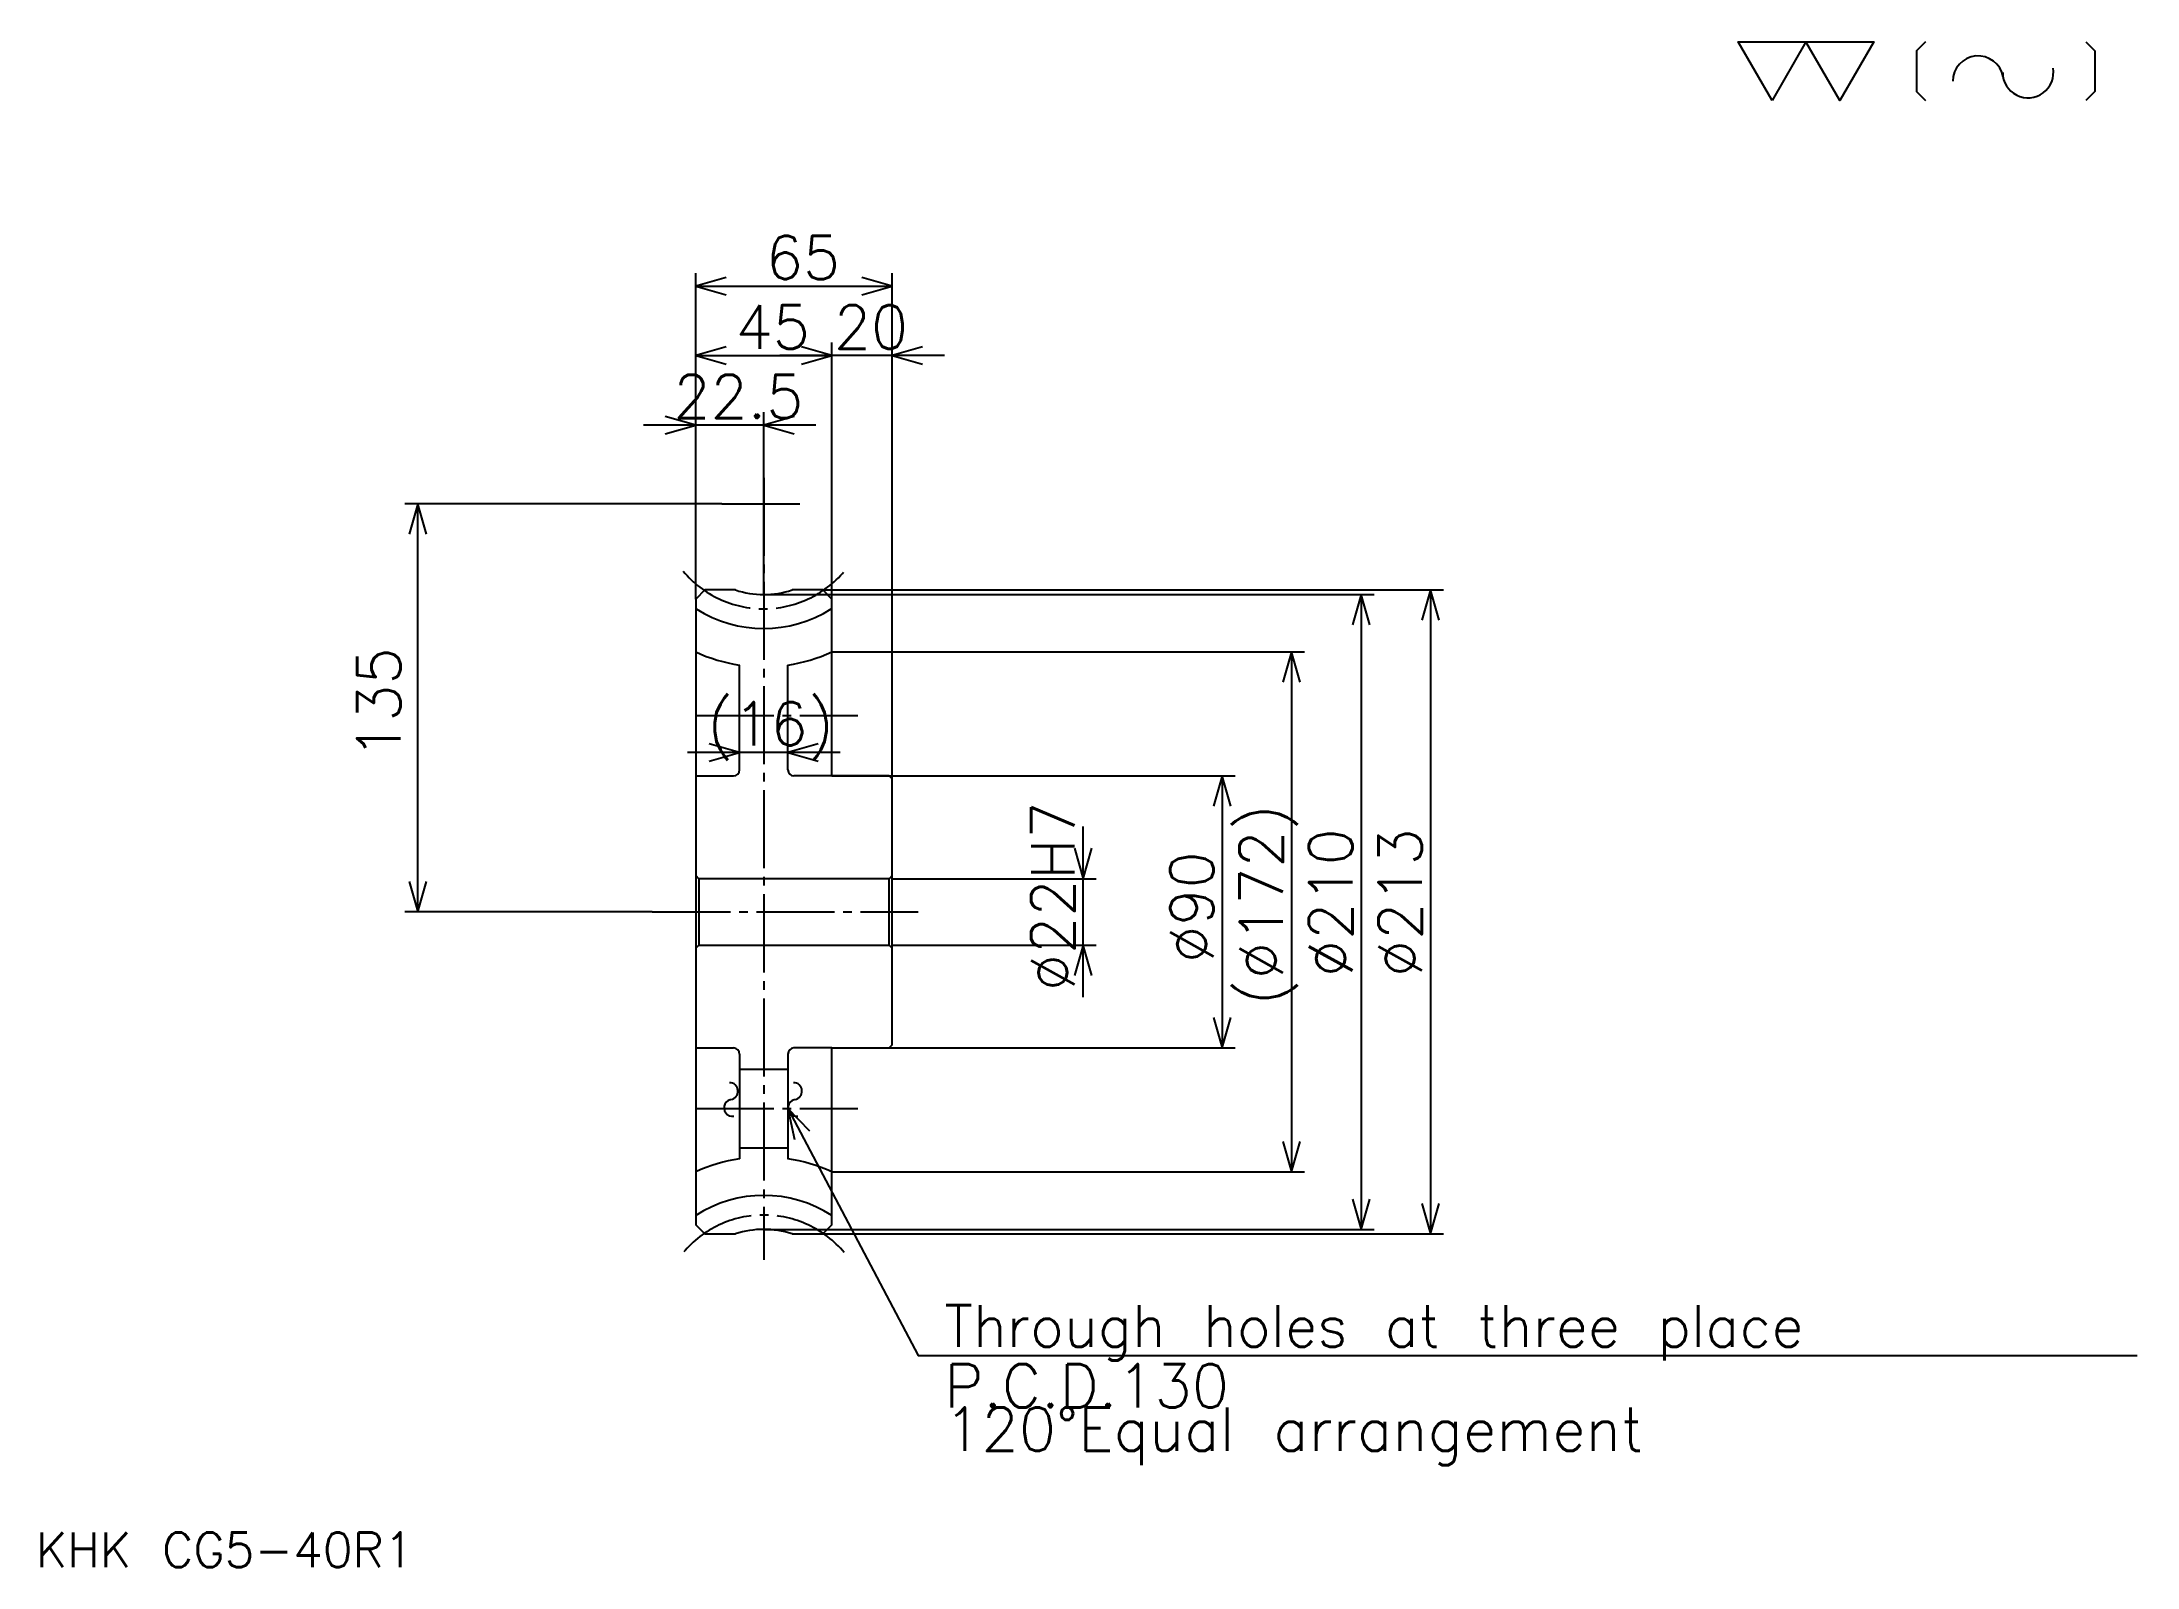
# Model space of a CAD drawing. Extents: x 31 to 723, y 32 to 536.
import ezdxf

# ---------------------------------------------------------------- set-up
doc = ezdxf.new("R2010")
doc.units = 0
doc.linetypes.add('DASHDOT', pattern=[34.444443, 25.833333, -2.87037, 2.87037, -2.87037])
doc.layers.get('0').update_dxf_attribs({"linetype": 'CONTINUOUS'})
doc.layers.add('DASHDOT', color=6, linetype='DASHDOT')
doc.styles.add('KANJI', font='TXT', dxfattribs={"bigfont": 'BIGFONT'})

msp = doc.modelspace()

# ---------------------------------------------------------------- linework, layer by layer
at = {"color": 5}
for p, q in [((246.851868, 354.787048), (246.851868, 459.555542)), ((311.851868, 354.787048), (311.851868, 459.555542)), ((246.851868, 455.25), (311.851868, 455.25)), ((291.851868, 354.787048), (291.851868, 436.59259)), ((246.851868, 432.287048), (291.851868, 432.287048)), ((329.074097, 432.287048), (274.629639, 432.287048)), ((286.574097, 409.324097), (229.629639, 409.324097)), ((246.851868, 354.787048), (246.851868, 413.629639)), ((269.351868, 383.287048), (269.351868, 413.629639)), ((255.462982, 383.287048), (150.694458, 383.287048)), ((155.000015, 248.287048), (155.000015, 383.287048)), ((269.351868, 353.287048), (269.351868, 383.287048)), ((246.851868, 351.787048), (246.851868, 354.787048)), ((288.851868, 354.787048), (311.851868, 354.787048)), ((291.851868, 351.787048), (291.851868, 354.787048)), ((311.851868, 354.787048), (494.120392, 354.787048)), ((311.851868, 292.287048), (311.851868, 354.787048)), ((489.814819, 354.787048), (489.814819, 141.787048)), ((269.351868, 353.287048), (311.851868, 353.287048)), ((311.851868, 353.287048), (471.15741, 353.287048)), ((466.851868, 353.287048), (466.851868, 143.287048)), ((291.851868, 334.287048), (311.851868, 334.287048)), ((311.851868, 334.287048), (448.194458, 334.287048)), ((443.888916, 334.287048), (443.888916, 162.287048)), ((294.574097, 301.027802), (244.129639, 301.027802)), ((291.851868, 293.287048), (311.851868, 293.287048)), ((311.851868, 293.287048), (425.231506, 293.287048)), ((420.925934, 293.287048), (420.925934, 203.287048)), ((375, 220.064819), (375, 276.509277)), ((311.851868, 259.287048), (379.305573, 259.287048)), ((232.500015, 248.287048), (150.694458, 248.287048)), ((311.851868, 237.287048), (379.305573, 237.287048)), ((291.851868, 203.287048), (311.851868, 203.287048)), ((311.851868, 203.287048), (425.231506, 203.287048)), ((291.851868, 162.287048), (311.851868, 162.287048)), ((311.851868, 162.287048), (448.194458, 162.287048)), ((269.351868, 143.287048), (311.851868, 143.287048)), ((288.851868, 141.787048), (311.851868, 141.787048)), ((311.851868, 143.287048), (471.15741, 143.287048)), ((311.851868, 141.787048), (494.120392, 141.787048))]:
    msp.add_line(p, q, dxfattribs=at)
at = {"color": 4}
for p, q in [((261.351868, 295.287048), (261.351868, 329.963806)), ((277.351868, 295.287048), (277.351868, 329.963806)), ((291.851868, 293.287048), (279.351868, 293.287048)), ((311.851868, 260.287048), (310.851868, 259.287048)), ((246.851868, 236.287048), (247.851868, 237.287048)), ((311.851868, 236.287048), (310.851868, 237.287048)), ((261.351868, 201.287048), (261.351868, 166.610275)), ((277.351868, 201.287048), (277.351868, 166.610275)), ((291.851868, 203.287048), (279.351868, 203.287048)), ((261.351868, 196.287048), (277.351868, 196.287048)), ((261.351868, 170.287048), (277.351868, 170.287048))]:
    msp.add_line(p, q, dxfattribs=at)
at = {"color": 7}
for points in [[(602.777771, 516.666687), (591.583313, 536.070374), (636.361084, 536.070374), (625.166687, 516.666687), (613.972229, 536.070374), (602.777771, 516.666687)], [(653.52594, 536.070374), (650.54071, 533.085205), (650.54071, 519.651855), (653.52594, 516.666687)], [(706.512939, 536.070374), (709.498169, 533.085205), (709.498169, 519.651855), (706.512939, 516.666687)]]:
    msp.add_lwpolyline(points, dxfattribs=at)
at = {"color": 5}
for points in [[(256.898163, 458.120361), (246.851868, 455.25), (256.898163, 452.379639)], [(301.805573, 452.379639), (311.851868, 455.25), (301.805573, 458.120361)], [(256.898163, 435.15741), (246.851868, 432.287048), (256.898163, 429.416687)], [(281.805573, 429.416687), (291.851868, 432.287048), (281.805573, 435.15741)], [(281.805573, 429.416687), (291.851868, 432.287048), (281.805573, 435.15741)], [(321.898163, 435.15741), (311.851868, 432.287048), (321.898163, 429.416687)], [(236.805573, 406.453705), (246.851868, 409.324097), (236.805573, 412.194458)], [(279.398163, 412.194458), (269.351868, 409.324097), (279.398163, 406.453705)], [(157.870392, 373.240753), (155.000015, 383.287048), (152.129639, 373.240753)], [(492.685211, 344.740753), (489.814819, 354.787048), (486.944458, 344.740753)], [(469.722229, 343.240753), (466.851868, 353.287048), (463.981506, 343.240753)], [(446.759277, 324.240753), (443.888916, 334.287048), (441.018524, 324.240753)], [(251.305573, 298.15741), (261.351868, 301.027802), (251.305573, 303.898163)], [(287.398163, 303.898163), (277.351868, 301.027802), (287.398163, 298.15741)], [(423.796326, 283.240753), (420.925934, 293.287048), (418.055542, 283.240753)], [(372.129639, 269.333344), (375, 259.287048), (377.870392, 269.333344)], [(152.129639, 258.333344), (155.000015, 248.287048), (157.870392, 258.333344)], [(377.870392, 227.240753), (375, 237.287048), (372.129639, 227.240753)], [(418.055542, 213.333344), (420.925934, 203.287048), (423.796326, 213.333344)], [(277.351868, 183.287048), (320.462982, 101.601868), (723.463013, 101.601868)], [(284.579529, 175.741989), (277.351868, 183.287048), (279.502502, 173.062469)], [(441.018524, 172.333344), (443.888916, 162.287048), (446.759277, 172.333344)], [(463.981506, 153.333344), (466.851868, 143.287048), (469.722229, 153.333344)], [(486.944458, 151.833344), (489.814819, 141.787048), (492.685211, 151.833344)]]:
    msp.add_lwpolyline(points, dxfattribs=at)
at = {"color": 4}
for points in [[(259.984375, 354.787048), (249.851868, 354.787048), (246.851868, 351.787048), (246.851868, 236.287048)], [(278.71936, 141.787048), (288.851868, 141.787048), (291.851868, 144.787048), (291.851868, 203.287048), (310.851868, 203.287048), (311.851868, 204.287048), (311.851868, 292.287048), (310.851868, 293.287048), (291.851868, 293.287048), (291.851868, 351.787048), (288.851868, 354.787048), (278.71936, 354.787048)], [(246.851868, 293.287048), (259.351868, 293.287048)], [(246.851868, 260.287048), (247.851868, 259.287048), (247.851868, 237.287048), (310.851868, 237.287048), (310.851868, 259.287048), (247.851868, 259.287048)], [(246.851868, 236.287048), (246.851868, 144.787048), (249.851868, 141.787048), (259.984375, 141.787048)], [(246.851868, 203.287048), (259.351868, 203.287048)]]:
    msp.add_lwpolyline(points, dxfattribs=at)
at = {"color": 7}
for centre, radius, start, end in [((670.877319, 523.044861), 8.395833, 10, 180), ((687.413879, 525.960693), 8.395833, 180, 10), ((258.038574, 189.006958), 2.798611, 280, 90), ((279.205261, 189.006958), 2.798611, 280, 90), ((259.010529, 183.494766), 2.798611, 90, 280), ((280.177185, 183.494766), 2.798611, 90, 280)]:
    msp.add_arc(centre, radius, start, end, dxfattribs=at)
at = {"color": 4}
for centre, radius, start, end in [((269.351868, 383.287048), 30, 251.805126377, 288.194870959), ((269.351868, 383.287048), 41.25, 237.272220506, 302.727779494), ((269.351868, 383.287048), 53.92, 245.336185182, 261.467641341), ((269.351868, 383.287048), 53.92, 278.532358659, 294.663814818), ((259.351868, 295.287048), 2, 270, 0), ((279.351868, 295.287048), 2, 180, 270), ((259.351868, 201.287048), 2, 0, 90), ((279.351868, 201.287048), 2, 90, 180), ((269.351868, 113.287048), 53.92, 98.532358659, 114.663814818), ((269.351868, 113.287048), 53.92, 65.336185182, 81.467641341), ((269.351868, 113.287048), 41.25, 56.944266007, 123.055733993), ((269.351868, 113.287048), 30, 71.805129041, 108.194873623)]:
    msp.add_arc(centre, radius, start, end, dxfattribs=at)
at = {"layer": 'DASHDOT', "color": 7}
for p, q in [((269.351868, 391.898163), (269.351868, 133.175934)), ((255.462982, 383.287048), (283.240753, 383.287048)), ((246.851868, 313.287048), (300.462982, 313.287048)), ((232.500015, 248.287048), (320.462982, 248.287048)), ((246.851868, 183.287048), (300.462982, 183.287048))]:
    msp.add_line(p, q, dxfattribs=at)
for centre, start, end in [((269.351868, 383.287048), 220.000000485, 319.999999515), ((269.351868, 113.287048), 40.000000485, 139.999999515)]:
    msp.add_arc(centre, 34.745, start, end, dxfattribs=at)

# ---------------------------------------------------------------- texts
at = {"color": 7, "style": 'KANJI'}
for s, height, p in [('65', 14.351852, (270.023163, 457.546295)), ('45', 14.351852, (260.023163, 434.583344)), ('20', 14.351852, (292.523163, 434.583344)), ('22.5', 14.351852, (239.444458, 411.620361)), ('(16)', 14.351852, (250.694458, 303.324097)), ('Through holes at three place', 13.777778, (329.074097, 104.472229)), ('P.C.D.130', 14.351851, (329.074097, 84.379639)), ('120%%dEqual arrangement', 14.351851, (329.074097, 70.027786)), ('KHK CG5-40R1', 11.481481, (28.703703, 31.574074))]:
    msp.add_text(s, height=height, dxfattribs=at).set_placement(p)
for s, p in [('135', (149.259277, 298.923615)), ('%%c22H7', (372.129639, 222.09491)), ('(%%c172)', (441.018524, 217.430573)), ('%%c210', (463.981506, 226.759277)), ('%%c213', (486.944458, 226.759277)), ('%%c90', (418.055542, 231.423615))]:
    msp.add_text(s, height=14.351852, rotation=90, dxfattribs=at).set_placement(p)

doc.saveas('drawing.dxf')
